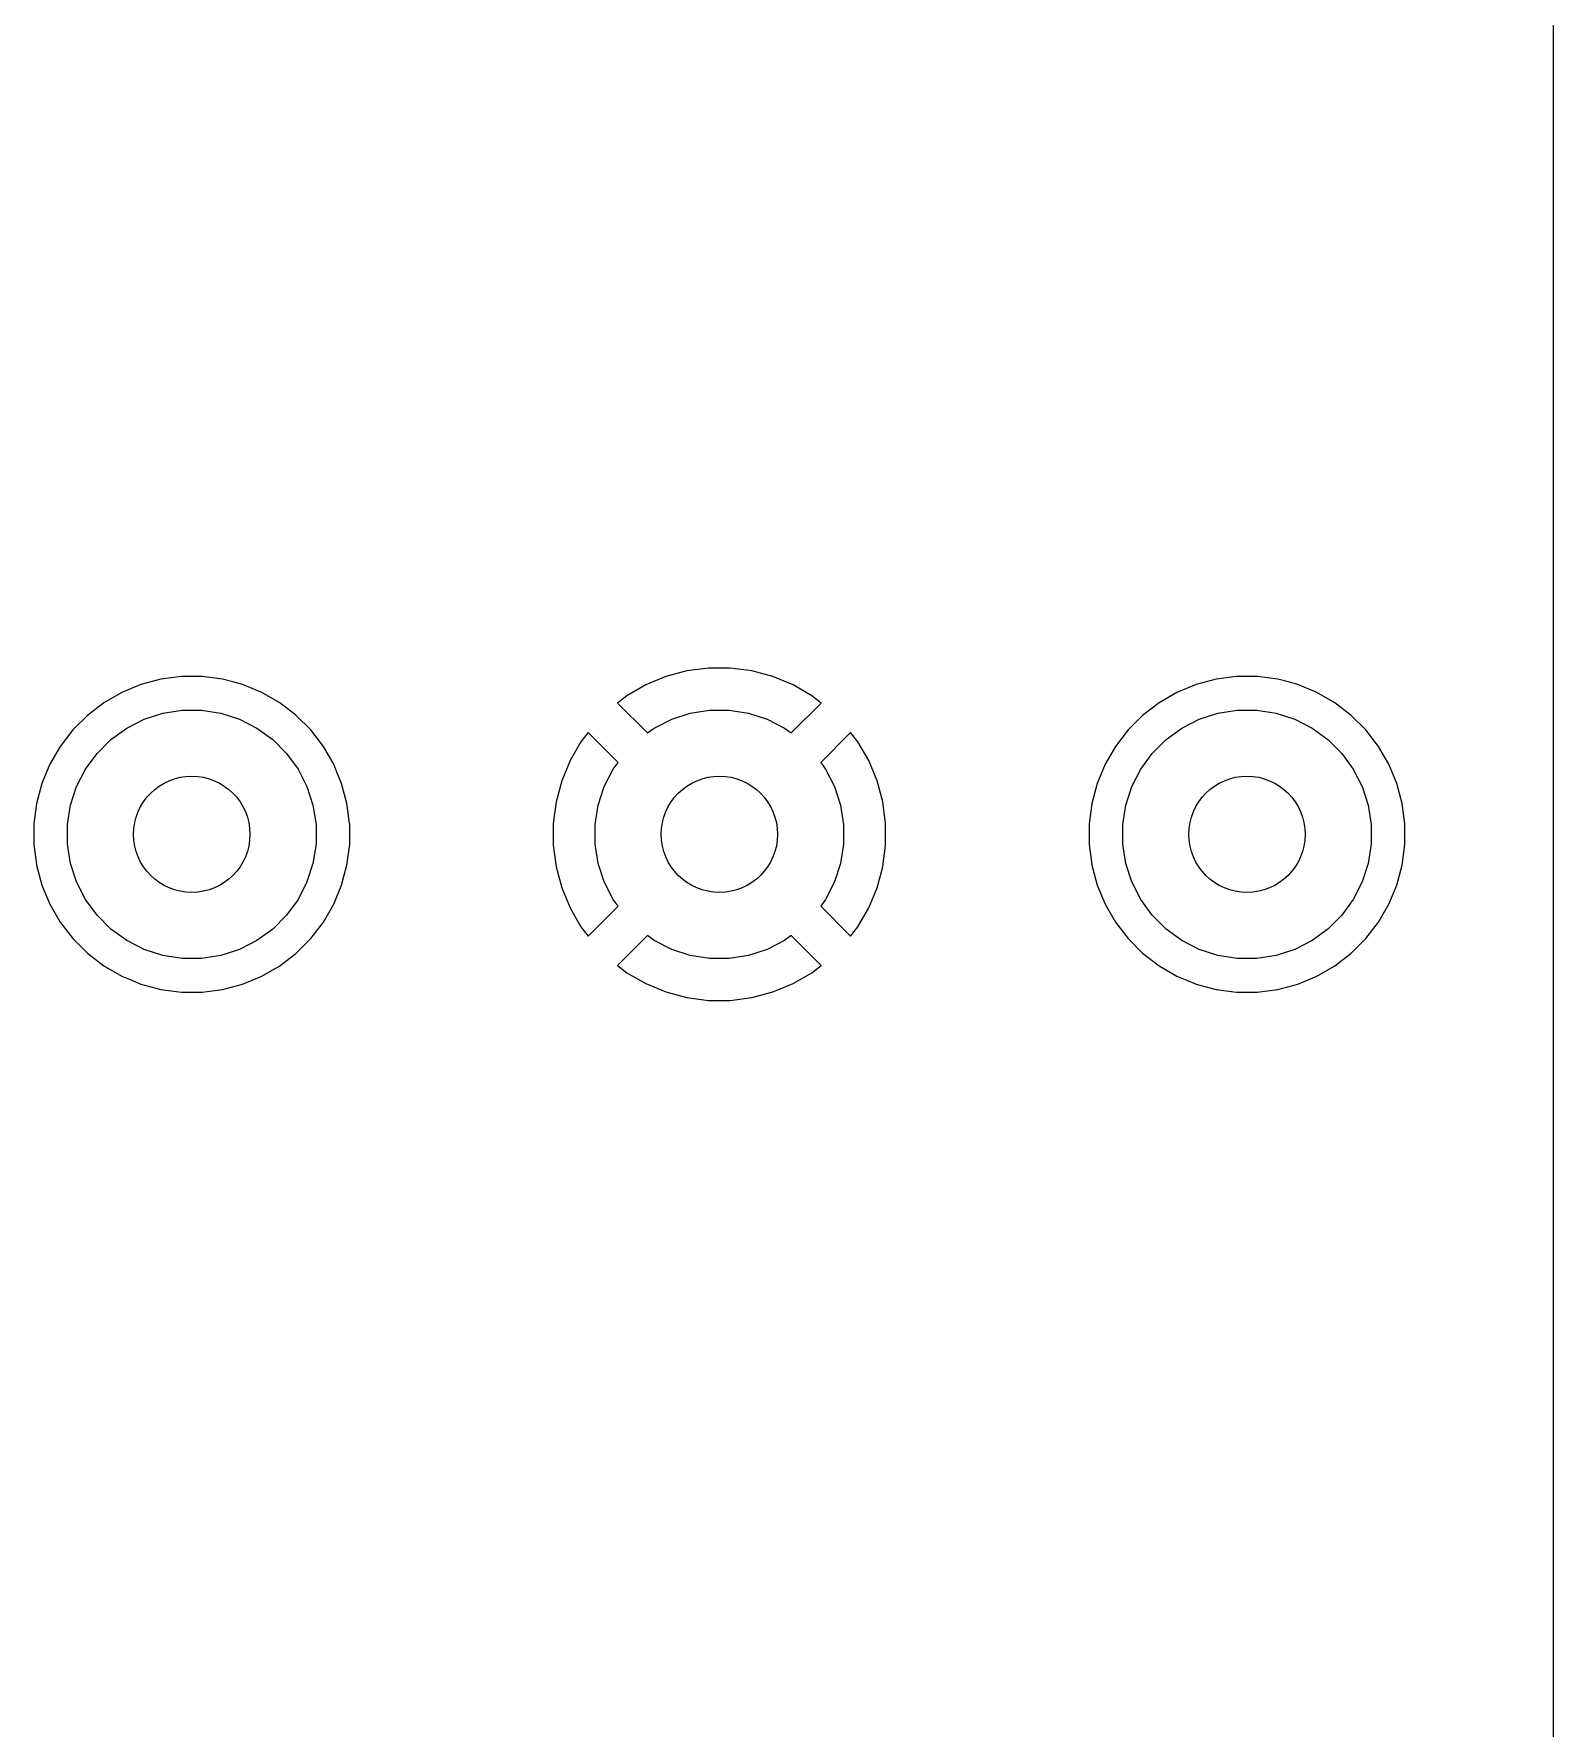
# Model space of a CAD drawing. Extents: x 0.71 to 7.56, y -5.16 to -0.79.
# Drawn here: x 6.839 to 7.559, y -2.393 to -1.59 of the extents above; entities that cross this region are included whole.
import ezdxf

# ---------------------------------------------------------------- set-up
doc = ezdxf.new("R2010")
doc.units = 0
doc.header["$MEASUREMENT"] = 0
doc.layers.add('BLACK', color=7, linetype='CONTINUOUS')

msp = doc.modelspace()

# ---------------------------------------------------------------- linework, layer by layer
at = {"layer": 'BLACK', "linetype": 'CONTINUOUS'}
for p, q in [((7.55904, -1.06321), (7.55904, -4.88168)), ((6.90907, -1.89486), (6.89935, -1.89614)), ((6.91888, -1.89486), (6.90907, -1.89486)), ((6.90907, -1.89486), (6.90907, -1.89486)), ((6.90907, -1.89486), (6.90907, -1.89486)), ((6.9286, -1.89614), (6.91888, -1.89486)), ((6.91888, -1.89486), (6.91888, -1.89486)), ((6.91888, -1.89486), (6.91888, -1.89486)), ((7.14858, -1.89229), (7.13861, -1.89496)), ((7.15882, -1.89094), (7.14858, -1.89229)), ((7.14858, -1.89229), (7.14858, -1.89229)), ((7.16914, -1.89094), (7.15882, -1.89094)), ((7.17937, -1.89229), (7.16914, -1.89094)), ((7.18934, -1.89496), (7.17937, -1.89229)), ((7.17937, -1.89229), (7.17937, -1.89229)), ((7.40907, -1.89486), (7.39935, -1.89614)), ((7.41888, -1.89486), (7.40907, -1.89486)), ((7.40907, -1.89486), (7.40907, -1.89486)), ((7.40907, -1.89486), (7.40907, -1.89486)), ((7.4286, -1.89614), (7.41888, -1.89486)), ((7.41888, -1.89486), (7.41888, -1.89486)), ((7.41888, -1.89486), (7.41888, -1.89486)), ((6.88081, -1.90243), (6.87232, -1.90734)), ((6.88987, -1.89868), (6.88081, -1.90243)), ((6.88081, -1.90243), (6.88081, -1.90243)), ((6.89935, -1.89614), (6.88987, -1.89868)), ((6.93345, -1.89744), (6.9286, -1.89614)), ((6.9286, -1.89614), (6.9286, -1.89614)), ((6.9286, -1.89614), (6.9286, -1.89614)), ((6.93808, -1.89868), (6.93345, -1.89744)), ((6.94714, -1.90243), (6.93808, -1.89868)), ((6.95563, -1.90734), (6.94714, -1.90243)), ((6.94714, -1.90243), (6.94714, -1.90243)), ((7.12908, -1.89891), (7.12014, -1.90407)), ((7.13861, -1.89496), (7.12908, -1.89891)), ((7.12908, -1.89891), (7.12908, -1.89891)), ((7.19888, -1.89891), (7.18934, -1.89496)), ((7.20782, -1.90407), (7.19888, -1.89891)), ((7.19888, -1.89891), (7.19888, -1.89891)), ((7.38081, -1.90243), (7.37232, -1.90734)), ((7.38987, -1.89868), (7.38081, -1.90243)), ((7.38081, -1.90243), (7.38081, -1.90243)), ((7.39935, -1.89614), (7.38987, -1.89868)), ((7.43345, -1.89744), (7.4286, -1.89614)), ((7.4286, -1.89614), (7.4286, -1.89614)), ((7.4286, -1.89614), (7.4286, -1.89614)), ((7.43808, -1.89868), (7.43345, -1.89744)), ((7.44714, -1.90243), (7.43808, -1.89868)), ((7.45563, -1.90734), (7.44714, -1.90243)), ((7.44714, -1.90243), (7.44714, -1.90243)), ((6.87232, -1.90734), (6.86454, -1.91331)), ((6.90019, -1.91226), (6.90934, -1.91081)), ((6.90934, -1.91081), (6.91861, -1.91081)), ((6.91861, -1.91081), (6.92776, -1.91226)), ((6.96333, -1.91324), (6.95563, -1.90734)), ((7.12014, -1.90407), (7.11569, -1.90748)), ((7.11569, -1.90748), (7.11569, -1.90748)), ((7.11569, -1.90748), (7.12989, -1.92168)), ((7.15019, -1.91226), (7.15934, -1.91081)), ((7.15934, -1.91081), (7.16861, -1.91081)), ((7.16861, -1.91081), (7.17776, -1.91226)), ((7.19806, -1.92168), (7.21226, -1.90748)), ((7.21226, -1.90748), (7.20782, -1.90407)), ((7.20782, -1.90407), (7.20782, -1.90407)), ((7.37232, -1.90734), (7.36454, -1.91331)), ((7.40019, -1.91226), (7.40934, -1.91081)), ((7.40934, -1.91081), (7.41861, -1.91081)), ((7.41861, -1.91081), (7.42776, -1.91226)), ((7.46342, -1.91331), (7.45563, -1.90734)), ((6.86454, -1.91331), (6.8576, -1.92024)), ((6.86454, -1.91331), (6.86454, -1.91331)), ((6.88312, -1.91933), (6.89138, -1.91513)), ((6.89138, -1.91513), (6.90019, -1.91226)), ((6.92776, -1.91226), (6.93658, -1.91513)), ((6.93658, -1.91513), (6.94483, -1.91933)), ((6.96342, -1.91331), (6.96333, -1.91324)), ((6.96333, -1.91324), (6.96333, -1.91324)), ((6.96333, -1.91324), (6.96333, -1.91324)), ((6.97035, -1.92024), (6.96342, -1.91331)), ((6.96342, -1.91331), (6.96342, -1.91331)), ((7.13312, -1.91933), (7.14138, -1.91513)), ((7.14138, -1.91513), (7.15019, -1.91226)), ((7.17776, -1.91226), (7.18658, -1.91513)), ((7.18658, -1.91513), (7.19483, -1.91933)), ((7.36454, -1.91331), (7.3576, -1.92024)), ((7.36454, -1.91331), (7.36454, -1.91331)), ((7.38312, -1.91933), (7.39138, -1.91513)), ((7.39138, -1.91513), (7.40019, -1.91226)), ((7.42776, -1.91226), (7.43658, -1.91513)), ((7.43658, -1.91513), (7.44483, -1.91933)), ((7.47035, -1.92024), (7.46342, -1.91331)), ((7.46342, -1.91331), (7.46342, -1.91331)), ((6.8576, -1.92025), (6.85163, -1.92803)), ((6.8576, -1.92024), (6.8576, -1.92025)), ((6.86907, -1.93133), (6.87562, -1.92478)), ((6.87562, -1.92478), (6.88312, -1.91933)), ((6.94483, -1.91933), (6.95233, -1.92478)), ((6.95233, -1.92478), (6.95888, -1.93133)), ((6.97035, -1.92025), (6.97035, -1.92024)), ((6.97632, -1.92803), (6.97035, -1.92025)), ((7.09837, -1.92585), (7.09321, -1.93478)), ((7.10177, -1.9214), (7.09837, -1.92585)), ((7.11597, -1.9356), (7.10177, -1.9214)), ((7.10177, -1.9214), (7.10177, -1.9214)), ((7.12989, -1.92168), (7.13312, -1.91933)), ((7.19483, -1.91933), (7.19806, -1.92168)), ((7.22618, -1.9214), (7.21198, -1.9356)), ((7.22959, -1.92585), (7.22618, -1.9214)), ((7.22618, -1.9214), (7.22618, -1.9214)), ((7.23475, -1.93478), (7.22959, -1.92585)), ((7.22959, -1.92585), (7.22959, -1.92585)), ((7.3576, -1.92025), (7.35163, -1.92803)), ((7.3576, -1.92024), (7.3576, -1.92025)), ((7.36907, -1.93133), (7.37562, -1.92478)), ((7.37562, -1.92478), (7.38312, -1.91933)), ((7.44483, -1.91933), (7.45233, -1.92478)), ((7.45233, -1.92478), (7.45888, -1.93133)), ((7.47035, -1.92025), (7.47035, -1.92024)), ((7.47632, -1.92803), (7.47035, -1.92025)), ((6.85163, -1.92803), (6.84673, -1.93652)), ((6.86362, -1.93883), (6.86907, -1.93133)), ((6.95888, -1.93133), (6.96433, -1.93883)), ((6.98123, -1.93652), (6.97632, -1.92803)), ((7.0932, -1.93478), (7.08925, -1.94432)), ((7.09321, -1.93478), (7.0932, -1.93478)), ((7.2387, -1.94432), (7.23475, -1.93478)), ((7.23475, -1.93478), (7.23475, -1.93478)), ((7.35163, -1.92803), (7.34673, -1.93652)), ((7.36362, -1.93883), (7.36907, -1.93133)), ((7.45888, -1.93133), (7.46433, -1.93883)), ((7.48123, -1.93652), (7.47632, -1.92803)), ((6.84673, -1.93652), (6.84297, -1.94558)), ((6.84673, -1.93652), (6.84673, -1.93652)), ((6.85942, -1.94709), (6.86362, -1.93883)), ((6.96433, -1.93883), (6.96854, -1.94709)), ((6.98274, -1.94017), (6.98123, -1.93652)), ((6.98123, -1.93652), (6.98123, -1.93652)), ((6.98498, -1.94558), (6.98274, -1.94017)), ((7.10942, -1.94709), (7.11362, -1.93883)), ((7.11362, -1.93883), (7.11597, -1.9356)), ((7.21198, -1.9356), (7.21433, -1.93883)), ((7.21433, -1.93883), (7.21854, -1.94709)), ((7.34673, -1.93652), (7.34297, -1.94558)), ((7.34673, -1.93652), (7.34673, -1.93652)), ((7.35942, -1.94709), (7.36362, -1.93883)), ((7.46433, -1.93883), (7.46854, -1.94709)), ((7.48274, -1.94017), (7.48123, -1.93652)), ((7.48123, -1.93652), (7.48123, -1.93652)), ((7.48498, -1.94558), (7.48274, -1.94017)), ((6.84297, -1.94558), (6.84043, -1.95506)), ((6.85655, -1.9559), (6.85942, -1.94709)), ((6.96854, -1.94709), (6.9714, -1.9559)), ((6.98752, -1.95506), (6.98498, -1.94558)), ((7.08925, -1.94432), (7.08658, -1.95429)), ((7.10655, -1.9559), (7.10942, -1.94709)), ((7.21854, -1.94709), (7.2214, -1.9559)), ((7.24137, -1.95429), (7.2387, -1.94432)), ((7.34297, -1.94558), (7.34043, -1.95506)), ((7.35655, -1.9559), (7.35942, -1.94709)), ((7.46854, -1.94709), (7.4714, -1.9559)), ((7.48752, -1.95506), (7.48498, -1.94558)), ((6.84043, -1.95506), (6.83915, -1.96478)), ((6.8551, -1.96505), (6.85655, -1.9559)), ((6.9714, -1.9559), (6.97285, -1.96505)), ((6.98796, -1.95844), (6.98752, -1.95506)), ((6.98877, -1.96452), (6.98796, -1.95844)), ((7.08658, -1.95429), (7.08524, -1.96452)), ((7.08658, -1.95429), (7.08658, -1.95429)), ((7.1051, -1.96505), (7.10655, -1.9559)), ((7.2214, -1.9559), (7.22285, -1.96505)), ((7.24272, -1.96452), (7.24137, -1.95429)), ((7.24137, -1.95429), (7.24137, -1.95429)), ((7.34043, -1.95506), (7.33915, -1.96478)), ((7.3551, -1.96505), (7.35655, -1.9559)), ((7.4714, -1.9559), (7.47285, -1.96505)), ((7.4888, -1.96478), (7.48752, -1.95506)), ((6.83915, -1.96478), (6.83915, -1.96478)), ((6.83915, -1.96478), (6.83915, -1.97459)), ((6.8551, -1.97432), (6.8551, -1.96505)), ((6.97285, -1.96505), (6.97285, -1.97432)), ((6.9888, -1.96478), (6.98877, -1.96452)), ((6.9888, -1.97459), (6.9888, -1.96478)), ((7.08524, -1.96452), (7.08524, -1.97485)), ((7.1051, -1.97432), (7.1051, -1.96505)), ((7.22285, -1.96505), (7.22285, -1.97432)), ((7.24272, -1.96452), (7.24272, -1.96452)), ((7.24272, -1.96478), (7.24272, -1.96452)), ((7.24272, -1.97485), (7.24272, -1.96478)), ((7.33915, -1.96478), (7.33915, -1.96478)), ((7.33915, -1.96478), (7.33915, -1.97459)), ((7.3551, -1.97432), (7.3551, -1.96505)), ((7.47285, -1.96505), (7.47285, -1.97432)), ((7.4888, -1.97459), (7.4888, -1.96478)), ((6.83915, -1.97459), (6.83915, -1.97459)), ((6.83915, -1.97459), (6.8404, -1.98404)), ((6.85655, -1.98347), (6.8551, -1.97432)), ((6.97285, -1.97432), (6.9714, -1.98347)), ((6.98752, -1.98431), (6.9888, -1.97459)), ((7.08524, -1.97485), (7.08658, -1.98508)), ((7.10655, -1.98347), (7.1051, -1.97432)), ((7.22285, -1.97432), (7.2214, -1.98347)), ((7.24137, -1.98508), (7.24272, -1.97485)), ((7.24272, -1.97485), (7.24272, -1.97485)), ((7.33915, -1.97459), (7.33915, -1.97459)), ((7.33915, -1.97459), (7.3404, -1.98404)), ((7.35655, -1.98347), (7.3551, -1.97432)), ((7.47285, -1.97432), (7.4714, -1.98347)), ((7.48752, -1.98431), (7.4888, -1.97459)), ((6.8404, -1.98404), (6.84043, -1.98431)), ((6.84043, -1.98431), (6.84092, -1.98612)), ((6.84092, -1.98612), (6.84297, -1.99379)), ((6.85942, -1.99228), (6.85655, -1.98347)), ((6.9714, -1.98347), (6.96854, -1.99228)), ((6.98498, -1.99379), (6.98752, -1.98431)), ((7.08658, -1.98508), (7.08658, -1.98508)), ((7.08658, -1.98508), (7.08925, -1.99505)), ((7.10942, -1.99228), (7.10655, -1.98347)), ((7.2214, -1.98347), (7.21854, -1.99228)), ((7.2387, -1.99505), (7.24137, -1.98508)), ((7.24137, -1.98508), (7.24137, -1.98508)), ((7.3404, -1.98404), (7.34043, -1.98431)), ((7.34043, -1.98431), (7.34092, -1.98612)), ((7.34092, -1.98612), (7.34297, -1.99379)), ((7.35942, -1.99228), (7.35655, -1.98347)), ((7.4714, -1.98347), (7.46854, -1.99228)), ((7.48498, -1.99379), (7.48752, -1.98431)), ((6.84297, -1.99379), (6.84673, -2.00285)), ((6.86362, -2.00054), (6.85942, -1.99228)), ((6.96854, -1.99228), (6.96433, -2.00054)), ((6.98123, -2.00285), (6.98498, -1.99379)), ((7.08925, -1.99505), (7.0932, -2.00459)), ((7.11362, -2.00054), (7.10942, -1.99228)), ((7.21854, -1.99228), (7.21433, -2.00054)), ((7.23475, -2.00459), (7.2387, -1.99505)), ((7.34297, -1.99379), (7.34673, -2.00285)), ((7.36362, -2.00054), (7.35942, -1.99228)), ((7.46854, -1.99228), (7.46433, -2.00054)), ((7.48123, -2.00285), (7.48498, -1.99379)), ((6.84673, -2.00285), (6.84673, -2.00285)), ((6.84673, -2.00285), (6.85163, -2.01134)), ((6.86907, -2.00804), (6.86362, -2.00054)), ((6.96433, -2.00054), (6.95888, -2.00804)), ((6.97632, -2.01134), (6.98123, -2.00285)), ((7.0932, -2.00459), (7.09321, -2.00459)), ((7.09321, -2.00459), (7.09837, -2.01352)), ((7.10177, -2.01797), (7.11597, -2.00377)), ((7.11597, -2.00377), (7.11362, -2.00054)), ((7.21433, -2.00054), (7.21198, -2.00377)), ((7.21198, -2.00377), (7.22618, -2.01797)), ((7.22959, -2.01352), (7.23475, -2.00459)), ((7.23475, -2.00459), (7.23475, -2.00459)), ((7.34673, -2.00285), (7.34673, -2.00285)), ((7.34673, -2.00285), (7.35163, -2.01134)), ((7.36907, -2.00804), (7.36362, -2.00054)), ((7.46433, -2.00054), (7.45888, -2.00804)), ((7.47632, -2.01134), (7.48123, -2.00285)), ((6.85163, -2.01134), (6.8576, -2.01913)), ((6.87562, -2.01459), (6.86907, -2.00804)), ((6.88312, -2.02004), (6.87562, -2.01459)), ((6.95233, -2.01459), (6.94483, -2.02004)), ((6.95888, -2.00804), (6.95233, -2.01459)), ((6.97035, -2.01913), (6.97632, -2.01134)), ((7.09837, -2.01352), (7.09837, -2.01352)), ((7.09837, -2.01352), (7.10177, -2.01797)), ((7.22618, -2.01797), (7.22959, -2.01352)), ((7.22959, -2.01352), (7.22959, -2.01352)), ((7.35163, -2.01134), (7.3576, -2.01913)), ((7.37562, -2.01459), (7.36907, -2.00804)), ((7.38312, -2.02004), (7.37562, -2.01459)), ((7.45233, -2.01459), (7.44483, -2.02004)), ((7.45888, -2.00804), (7.45233, -2.01459)), ((7.47035, -2.01913), (7.47632, -2.01134)), ((6.8576, -2.01913), (6.8576, -2.01913)), ((6.8576, -2.01913), (6.86454, -2.02606)), ((6.89138, -2.02424), (6.88312, -2.02004)), ((6.94483, -2.02004), (6.93658, -2.02424)), ((6.96342, -2.02606), (6.97035, -2.01913)), ((7.12989, -2.01769), (7.11569, -2.03189)), ((7.13312, -2.02004), (7.12989, -2.01769)), ((7.14138, -2.02424), (7.13312, -2.02004)), ((7.19483, -2.02004), (7.18658, -2.02424)), ((7.19806, -2.01769), (7.19483, -2.02004)), ((7.21226, -2.03189), (7.19806, -2.01769)), ((7.22618, -2.01797), (7.22618, -2.01797)), ((7.3576, -2.01913), (7.3576, -2.01913)), ((7.3576, -2.01913), (7.36454, -2.02606)), ((7.39138, -2.02424), (7.38312, -2.02004)), ((7.44483, -2.02004), (7.43658, -2.02424)), ((7.46342, -2.02606), (7.47035, -2.01913)), ((6.86454, -2.02606), (6.86454, -2.02606)), ((6.86454, -2.02606), (6.87232, -2.03203)), ((6.90019, -2.02711), (6.89138, -2.02424)), ((6.90934, -2.02856), (6.90019, -2.02711)), ((6.91861, -2.02856), (6.90934, -2.02856)), ((6.92776, -2.02711), (6.91861, -2.02856)), ((6.93658, -2.02424), (6.92776, -2.02711)), ((6.95563, -2.03203), (6.96052, -2.02828)), ((6.96052, -2.02828), (6.96333, -2.02613)), ((6.96333, -2.02613), (6.96335, -2.02611)), ((6.96333, -2.02613), (6.96333, -2.02613)), ((6.96335, -2.02611), (6.96342, -2.02606)), ((7.15019, -2.02711), (7.14138, -2.02424)), ((7.15934, -2.02856), (7.15019, -2.02711)), ((7.16861, -2.02856), (7.15934, -2.02856)), ((7.17776, -2.02711), (7.16861, -2.02856)), ((7.18658, -2.02424), (7.17776, -2.02711)), ((7.36454, -2.02606), (7.36454, -2.02606)), ((7.36454, -2.02606), (7.37232, -2.03203)), ((7.40019, -2.02711), (7.39138, -2.02424)), ((7.40934, -2.02856), (7.40019, -2.02711)), ((7.41861, -2.02856), (7.40934, -2.02856)), ((7.42776, -2.02711), (7.41861, -2.02856)), ((7.43658, -2.02424), (7.42776, -2.02711)), ((7.45563, -2.03203), (7.46342, -2.02606)), ((6.87232, -2.03203), (6.88081, -2.03694)), ((6.88081, -2.03694), (6.88081, -2.03694)), ((6.88081, -2.03694), (6.88472, -2.03855)), ((6.88472, -2.03855), (6.88987, -2.04069)), ((6.93808, -2.04069), (6.94714, -2.03694)), ((6.94714, -2.03694), (6.95563, -2.03203)), ((7.11569, -2.03189), (7.11569, -2.03189)), ((7.11569, -2.03189), (7.12014, -2.0353)), ((7.12014, -2.0353), (7.12014, -2.0353)), ((7.12014, -2.0353), (7.12908, -2.04046)), ((7.19888, -2.04046), (7.20782, -2.0353)), ((7.20782, -2.0353), (7.21226, -2.03189)), ((7.20782, -2.0353), (7.20782, -2.0353)), ((7.21226, -2.03189), (7.21226, -2.03189)), ((7.37232, -2.03203), (7.38081, -2.03694)), ((7.38081, -2.03694), (7.38081, -2.03694)), ((7.38081, -2.03694), (7.38472, -2.03855)), ((7.38472, -2.03855), (7.38987, -2.04069)), ((7.43808, -2.04069), (7.44714, -2.03694)), ((7.44714, -2.03694), (7.45563, -2.03203)), ((6.88987, -2.04069), (6.89935, -2.04323)), ((6.89935, -2.04323), (6.90907, -2.04451)), ((6.90907, -2.04451), (6.90907, -2.04451)), ((6.90907, -2.04451), (6.91888, -2.04451)), ((6.91888, -2.04451), (6.9286, -2.04323)), ((6.91888, -2.04451), (6.91888, -2.04451)), ((6.9286, -2.04323), (6.93808, -2.04069)), ((7.12908, -2.04046), (7.12908, -2.04046)), ((7.12908, -2.04046), (7.13861, -2.04441)), ((7.13861, -2.04441), (7.14858, -2.04708)), ((7.14858, -2.04708), (7.14858, -2.04708)), ((7.14858, -2.04708), (7.15882, -2.04843)), ((7.16914, -2.04843), (7.17937, -2.04708)), ((7.17937, -2.04708), (7.18934, -2.04441)), ((7.17937, -2.04708), (7.17937, -2.04708)), ((7.18934, -2.04441), (7.19888, -2.04046)), ((7.19888, -2.04046), (7.19888, -2.04046)), ((7.38987, -2.04069), (7.39935, -2.04323)), ((7.39935, -2.04323), (7.40907, -2.04451)), ((7.40907, -2.04451), (7.40907, -2.04451)), ((7.40907, -2.04451), (7.41888, -2.04451)), ((7.41888, -2.04451), (7.4286, -2.04323)), ((7.41888, -2.04451), (7.41888, -2.04451)), ((7.4286, -2.04323), (7.43808, -2.04069)), ((7.15882, -2.04843), (7.15882, -2.04843)), ((7.15882, -2.04843), (7.16914, -2.04843)), ((7.16914, -2.04843), (7.16914, -2.04843))]:
    msp.add_line(p, q, dxfattribs=at)
at = {"layer": 'BLACK'}
for centre in [(6.91398, -1.96969), (7.16398, -1.96969), (7.41398, -1.96969)]:
    msp.add_circle(centre, 0.02756, dxfattribs=at)

doc.saveas('drawing.dxf')
